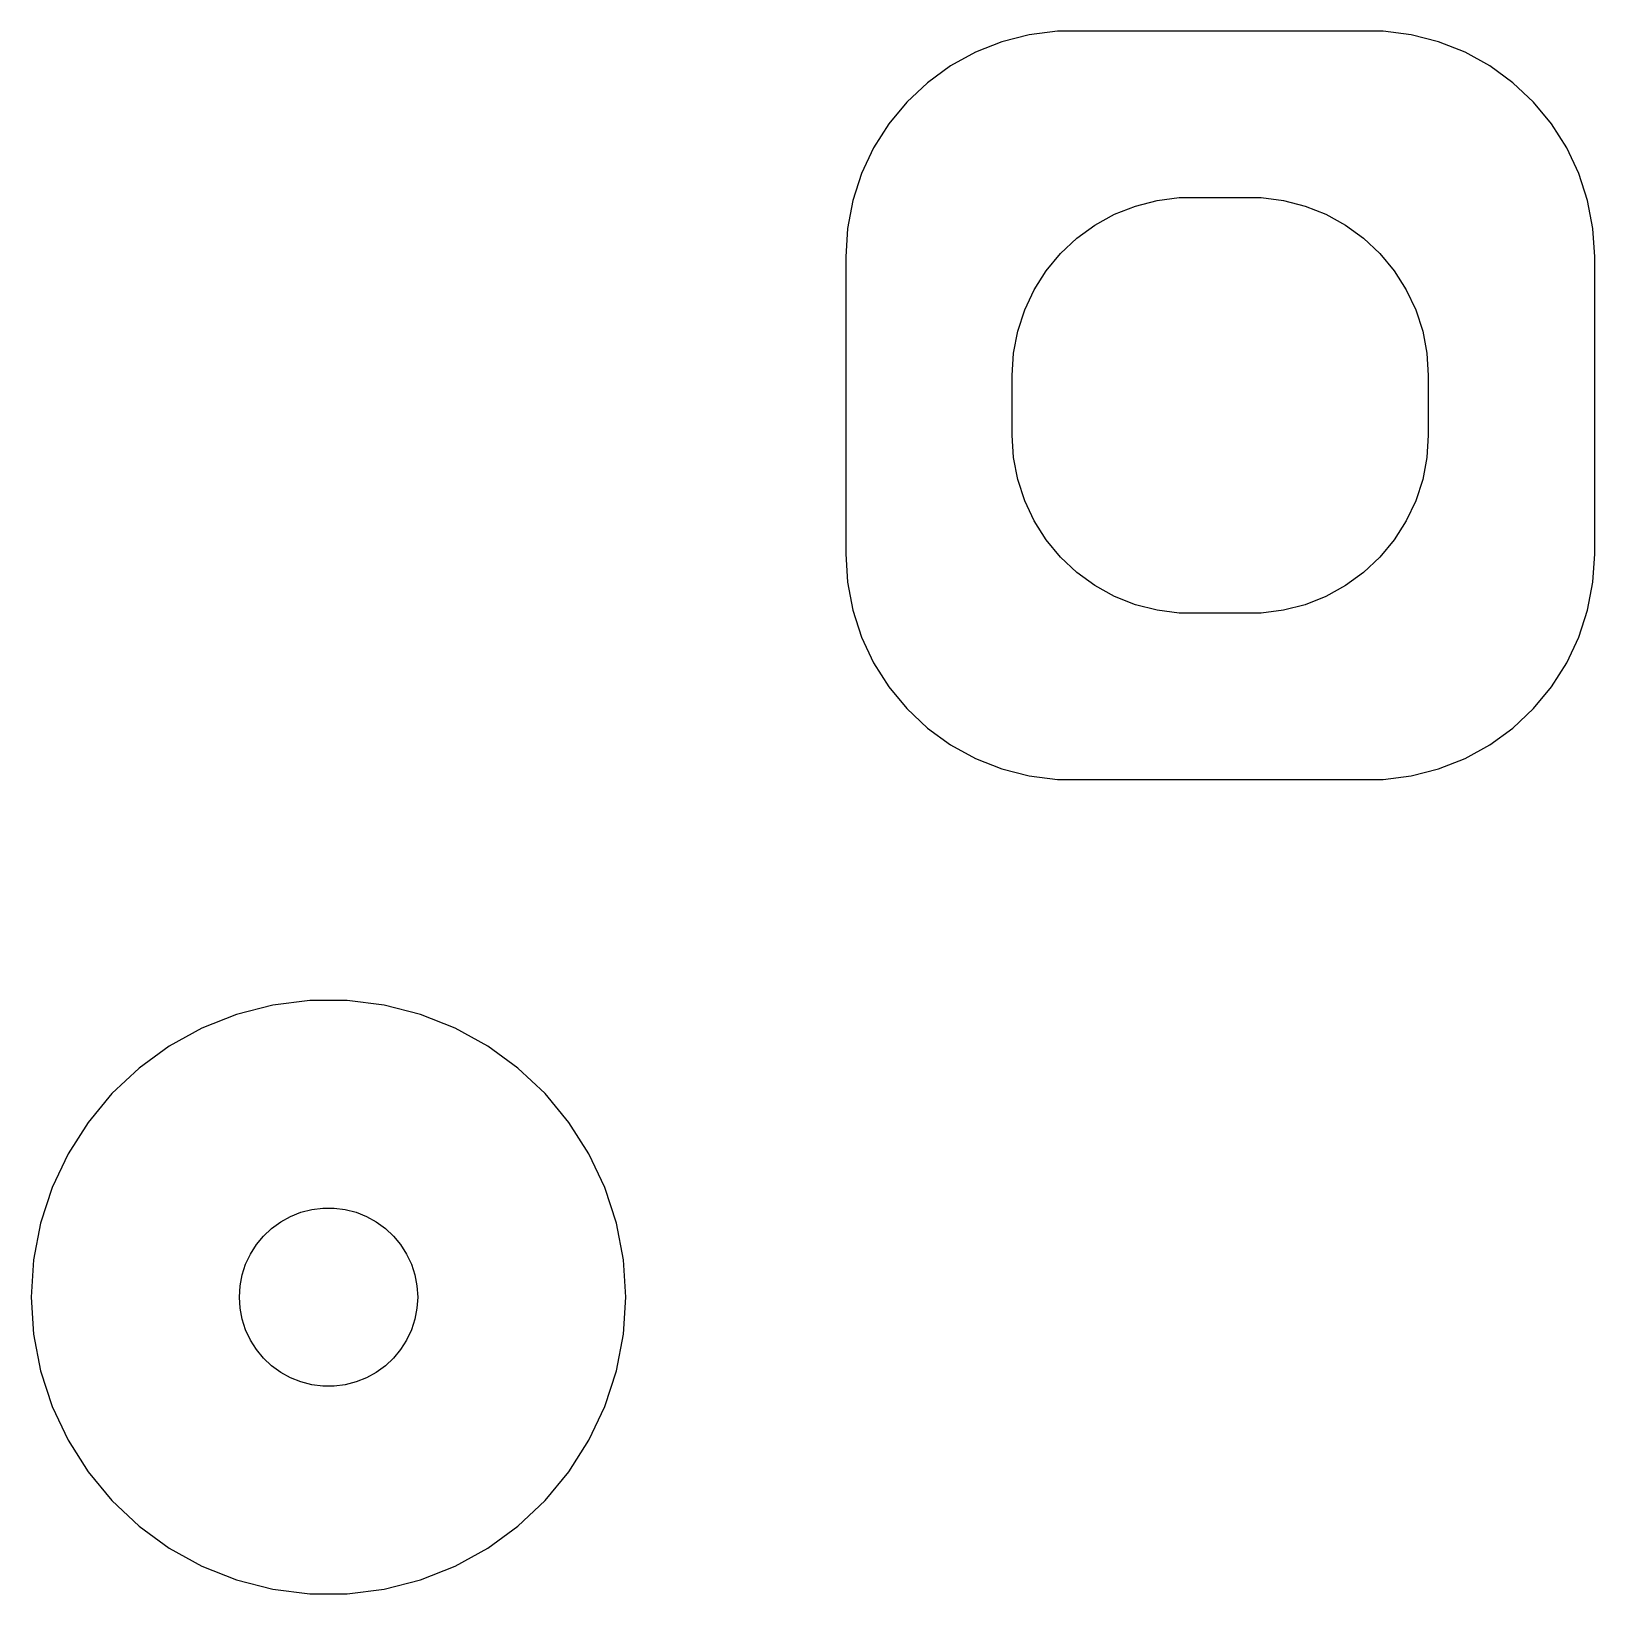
# Model space of a CAD drawing. Header units: metres. Extents: x -12.5 to 13.8, y -12.5 to 13.8.
import ezdxf

# ---------------------------------------------------------------- set-up
doc = ezdxf.new("R2010")
doc.units = ezdxf.units.M

msp = doc.modelspace()

# ---------------------------------------------------------------- linework, layer by layer
for p, q in [((4.28795, 13.7327), (3.82573, 13.614)), ((4.76138, 13.7925), (4.28795, 13.7327)), ((10.2386, 13.7925), (4.76138, 13.7925)), ((10.712, 13.7327), (10.2386, 13.7925)), ((11.1743, 13.614), (10.712, 13.7327)), ((3.38203, 13.4383), (2.96385, 13.2084)), ((3.82573, 13.614), (3.38203, 13.4383)), ((11.618, 13.4383), (11.1743, 13.614)), ((12.0361, 13.2084), (11.618, 13.4383)), ((2.96385, 13.2084), (2.57777, 12.9279)), ((12.4222, 12.9279), (12.0361, 13.2084)), ((2.57777, 12.9279), (2.2299, 12.6013)), ((12.7701, 12.6013), (12.4222, 12.9279)), ((2.2299, 12.6013), (1.92572, 12.2336)), ((13.0743, 12.2336), (12.7701, 12.6013)), ((1.92572, 12.2336), (1.67003, 11.8307)), ((13.33, 11.8307), (13.0743, 12.2336)), ((1.67003, 11.8307), (1.46684, 11.3989)), ((13.5331, 11.3989), (13.33, 11.8307)), ((1.46684, 11.3989), (1.31938, 10.945)), ((13.6806, 10.945), (13.5331, 11.3989)), ((1.31938, 10.945), (1.22995, 10.4763)), ((5.72266, 10.7145), (6.07294, 10.8532)), ((6.07294, 10.8532), (6.43785, 10.9469)), ((6.43785, 10.9469), (6.81161, 10.9941)), ((6.81161, 10.9941), (8.18837, 10.9941)), ((8.18837, 10.9941), (8.56213, 10.9469)), ((8.56213, 10.9469), (8.92705, 10.8532)), ((8.92705, 10.8532), (9.27733, 10.7145)), ((13.77, 10.4763), (13.6806, 10.945)), ((5.08772, 10.3115), (5.39252, 10.533)), ((5.39252, 10.533), (5.72266, 10.7145)), ((9.27733, 10.7145), (9.60747, 10.533)), ((9.60747, 10.533), (9.91226, 10.3115)), ((1.22995, 10.4763), (1.2, 10)), ((4.81308, 10.0536), (5.08772, 10.3115)), ((9.91226, 10.3115), (10.1869, 10.0536)), ((13.8, 10), (13.77, 10.4763)), ((1.2, 10), (1.2, 5)), ((4.57294, 9.76335), (4.81308, 10.0536)), ((10.1869, 10.0536), (10.427, 9.76335)), ((13.8, 5), (13.8, 10)), ((4.37108, 9.44525), (4.57294, 9.76335)), ((10.427, 9.76335), (10.6289, 9.44525)), ((4.21066, 9.10437), (4.37108, 9.44525)), ((10.6289, 9.44525), (10.7893, 9.10437)), ((4.09424, 8.74606), (4.21066, 9.10437)), ((10.7893, 9.10437), (10.9057, 8.74606)), ((4.02365, 8.37599), (4.09424, 8.74606)), ((10.9057, 8.74606), (10.9763, 8.37599)), ((4, 8), (4.02365, 8.37599)), ((10.9763, 8.37599), (11, 8)), ((4, 7), (4, 8)), ((11, 8), (11, 7)), ((4.02365, 6.62399), (4, 7)), ((11, 7), (10.9763, 6.62399)), ((4.09424, 6.25392), (4.02365, 6.62399)), ((10.9763, 6.62399), (10.9057, 6.25392)), ((4.21066, 5.89561), (4.09424, 6.25392)), ((10.9057, 6.25392), (10.7893, 5.89561)), ((4.37108, 5.55473), (4.21066, 5.89561)), ((10.7893, 5.89561), (10.6289, 5.55473)), ((4.57294, 5.23663), (4.37108, 5.55473)), ((10.6289, 5.55473), (10.427, 5.23663)), ((1.2, 5), (1.22995, 4.52373)), ((4.81308, 4.94635), (4.57294, 5.23663)), ((10.427, 5.23663), (10.1869, 4.94635)), ((13.77, 4.52373), (13.8, 5)), ((5.08772, 4.68845), (4.81308, 4.94635)), ((10.1869, 4.94635), (9.91226, 4.68845)), ((1.22995, 4.52373), (1.31938, 4.05498)), ((5.39252, 4.46701), (5.08772, 4.68845)), ((9.91226, 4.68845), (9.60747, 4.46701)), ((13.6806, 4.05498), (13.77, 4.52373)), ((5.72266, 4.28551), (5.39252, 4.46701)), ((6.07294, 4.14682), (5.72266, 4.28551)), ((9.27733, 4.28551), (8.92705, 4.14682)), ((9.60747, 4.46701), (9.27733, 4.28551)), ((1.31938, 4.05498), (1.46684, 3.60112)), ((6.43785, 4.05313), (6.07294, 4.14682)), ((6.81161, 4.00591), (6.43785, 4.05313)), ((8.18837, 4.00591), (6.81161, 4.00591)), ((8.56213, 4.05313), (8.18837, 4.00591)), ((8.92705, 4.14682), (8.56213, 4.05313)), ((13.5331, 3.60112), (13.6806, 4.05498)), ((1.46684, 3.60112), (1.67003, 3.16933)), ((13.33, 3.16933), (13.5331, 3.60112)), ((1.67003, 3.16933), (1.92572, 2.7664)), ((13.0743, 2.7664), (13.33, 3.16933)), ((1.92572, 2.7664), (2.2299, 2.39871)), ((12.7701, 2.39871), (13.0743, 2.7664)), ((2.2299, 2.39871), (2.57777, 2.07204)), ((12.4222, 2.07204), (12.7701, 2.39871)), ((2.57777, 2.07204), (2.96385, 1.79155)), ((12.0361, 1.79155), (12.4222, 2.07204)), ((2.96385, 1.79155), (3.38203, 1.56165)), ((11.618, 1.56165), (12.0361, 1.79155)), ((3.38203, 1.56165), (3.82573, 1.38597)), ((3.82573, 1.38597), (4.28795, 1.2673)), ((10.712, 1.2673), (11.1743, 1.38597)), ((11.1743, 1.38597), (11.618, 1.56165)), ((4.28795, 1.2673), (4.76138, 1.20749)), ((4.76138, 1.20749), (10.2386, 1.20749)), ((10.2386, 1.20749), (10.712, 1.2673)), ((-8.4369, -2.58856), (-9.04507, -2.74471)), ((-7.81395, -2.50986), (-8.4369, -2.58856)), ((-7.18604, -2.50986), (-7.81395, -2.50986)), ((-6.56308, -2.58856), (-7.18604, -2.50986)), ((-5.95491, -2.74471), (-6.56308, -2.58856)), ((-9.04507, -2.74471), (-9.62889, -2.97586)), ((-5.37109, -2.97586), (-5.95491, -2.74471)), ((-9.62889, -2.97586), (-10.1791, -3.27835)), ((-4.82086, -3.27835), (-5.37109, -2.97586)), ((-10.1791, -3.27835), (-10.6871, -3.64743)), ((-4.31287, -3.64743), (-4.82086, -3.27835)), ((-10.6871, -3.64743), (-11.1448, -4.07726)), ((-3.85515, -4.07726), (-4.31287, -3.64743)), ((-11.1448, -4.07726), (-11.5451, -4.56107)), ((-3.45491, -4.56107), (-3.85515, -4.07726)), ((-11.5451, -4.56107), (-11.8815, -5.09122)), ((-3.11845, -5.09122), (-3.45491, -4.56107)), ((-11.8815, -5.09122), (-12.1489, -5.65936)), ((-2.8511, -5.65936), (-3.11845, -5.09122)), ((-12.1489, -5.65936), (-12.3429, -6.25655)), ((-2.65707, -6.25655), (-2.8511, -5.65936)), ((-7.96352, -6.07341), (-7.78107, -6.02657)), ((-7.78107, -6.02657), (-7.59418, -6.00294)), ((-7.59418, -6.00294), (-7.40581, -6.00294)), ((-7.40581, -6.00294), (-7.21892, -6.02657)), ((-7.21892, -6.02657), (-7.03647, -6.07341)), ((-12.3429, -6.25655), (-12.4606, -6.87332)), ((-8.45613, -6.34422), (-8.30373, -6.23351)), ((-8.30373, -6.23351), (-8.13866, -6.14275)), ((-8.13866, -6.14275), (-7.96352, -6.07341)), ((-7.03647, -6.07341), (-6.86133, -6.14275)), ((-6.86133, -6.14275), (-6.69626, -6.23351)), ((-6.69626, -6.23351), (-6.54385, -6.34422)), ((-2.53941, -6.87332), (-2.65707, -6.25655)), ((-8.71352, -6.61832), (-8.59344, -6.47318)), ((-8.59344, -6.47318), (-8.45613, -6.34422)), ((-6.54385, -6.34422), (-6.40654, -6.47318)), ((-6.40654, -6.47318), (-6.28647, -6.61832)), ((-8.89465, -6.9478), (-8.81445, -6.77736)), ((-8.81445, -6.77736), (-8.71352, -6.61832)), ((-6.28647, -6.61832), (-6.18553, -6.77736)), ((-6.18553, -6.77736), (-6.10533, -6.9478)), ((-12.4606, -6.87332), (-12.5, -7.5)), ((-8.95287, -7.12695), (-8.89465, -6.9478)), ((-6.10533, -6.9478), (-6.04712, -7.12695)), ((-2.5, -7.5), (-2.53941, -6.87332)), ((-9, -7.5), (-8.98816, -7.312)), ((-8.98816, -7.312), (-8.95287, -7.12695)), ((-6.04712, -7.12695), (-6.01183, -7.312)), ((-6.01183, -7.312), (-6, -7.5)), ((-12.5, -7.5), (-12.4606, -8.12666)), ((-8.98816, -7.68799), (-9, -7.5)), ((-6, -7.5), (-6.01183, -7.68799)), ((-2.53941, -8.12666), (-2.5, -7.5)), ((-8.95287, -7.87303), (-8.98816, -7.68799)), ((-8.89465, -8.05219), (-8.95287, -7.87303)), ((-6.04712, -7.87303), (-6.10533, -8.05219)), ((-6.01183, -7.68799), (-6.04712, -7.87303)), ((-12.4606, -8.12666), (-12.3429, -8.74344)), ((-8.81445, -8.22263), (-8.89465, -8.05219)), ((-6.10533, -8.05219), (-6.18553, -8.22263)), ((-2.65707, -8.74344), (-2.53941, -8.12666)), ((-8.71352, -8.38167), (-8.81445, -8.22263)), ((-8.59344, -8.52681), (-8.71352, -8.38167)), ((-6.28647, -8.38167), (-6.40654, -8.52681)), ((-6.18553, -8.22263), (-6.28647, -8.38167)), ((-8.45613, -8.65576), (-8.59344, -8.52681)), ((-8.30373, -8.76648), (-8.45613, -8.65576)), ((-6.54385, -8.65576), (-6.69626, -8.76648)), ((-6.40654, -8.52681), (-6.54385, -8.65576)), ((-12.3429, -8.74344), (-12.1489, -9.34062)), ((-8.13866, -8.85724), (-8.30373, -8.76648)), ((-7.96352, -8.92657), (-8.13866, -8.85724)), ((-7.78107, -8.97342), (-7.96352, -8.92657)), ((-7.03647, -8.92657), (-7.21892, -8.97342)), ((-6.86133, -8.85724), (-7.03647, -8.92657)), ((-6.69626, -8.76648), (-6.86133, -8.85724)), ((-2.8511, -9.34062), (-2.65707, -8.74344)), ((-7.59418, -8.99704), (-7.78107, -8.97342)), ((-7.40581, -8.99704), (-7.59418, -8.99704)), ((-7.21892, -8.97342), (-7.40581, -8.99704)), ((-12.1489, -9.34062), (-11.8815, -9.90877)), ((-3.11845, -9.90877), (-2.8511, -9.34062)), ((-11.8815, -9.90877), (-11.5451, -10.4389)), ((-3.45491, -10.4389), (-3.11845, -9.90877)), ((-11.5451, -10.4389), (-11.1448, -10.9227)), ((-3.85515, -10.9227), (-3.45491, -10.4389)), ((-11.1448, -10.9227), (-10.6871, -11.3526)), ((-4.31287, -11.3526), (-3.85515, -10.9227)), ((-10.6871, -11.3526), (-10.1791, -11.7216)), ((-4.82086, -11.7216), (-4.31287, -11.3526)), ((-10.1791, -11.7216), (-9.62889, -12.0241)), ((-5.37109, -12.0241), (-4.82086, -11.7216)), ((-9.62889, -12.0241), (-9.04507, -12.2553)), ((-5.95491, -12.2553), (-5.37109, -12.0241)), ((-9.04507, -12.2553), (-8.4369, -12.4114)), ((-6.56308, -12.4114), (-5.95491, -12.2553)), ((-8.4369, -12.4114), (-7.81395, -12.4901)), ((-7.81395, -12.4901), (-7.18604, -12.4901)), ((-7.18604, -12.4901), (-6.56308, -12.4114))]:
    msp.add_line(p, q)

doc.saveas('drawing.dxf')
